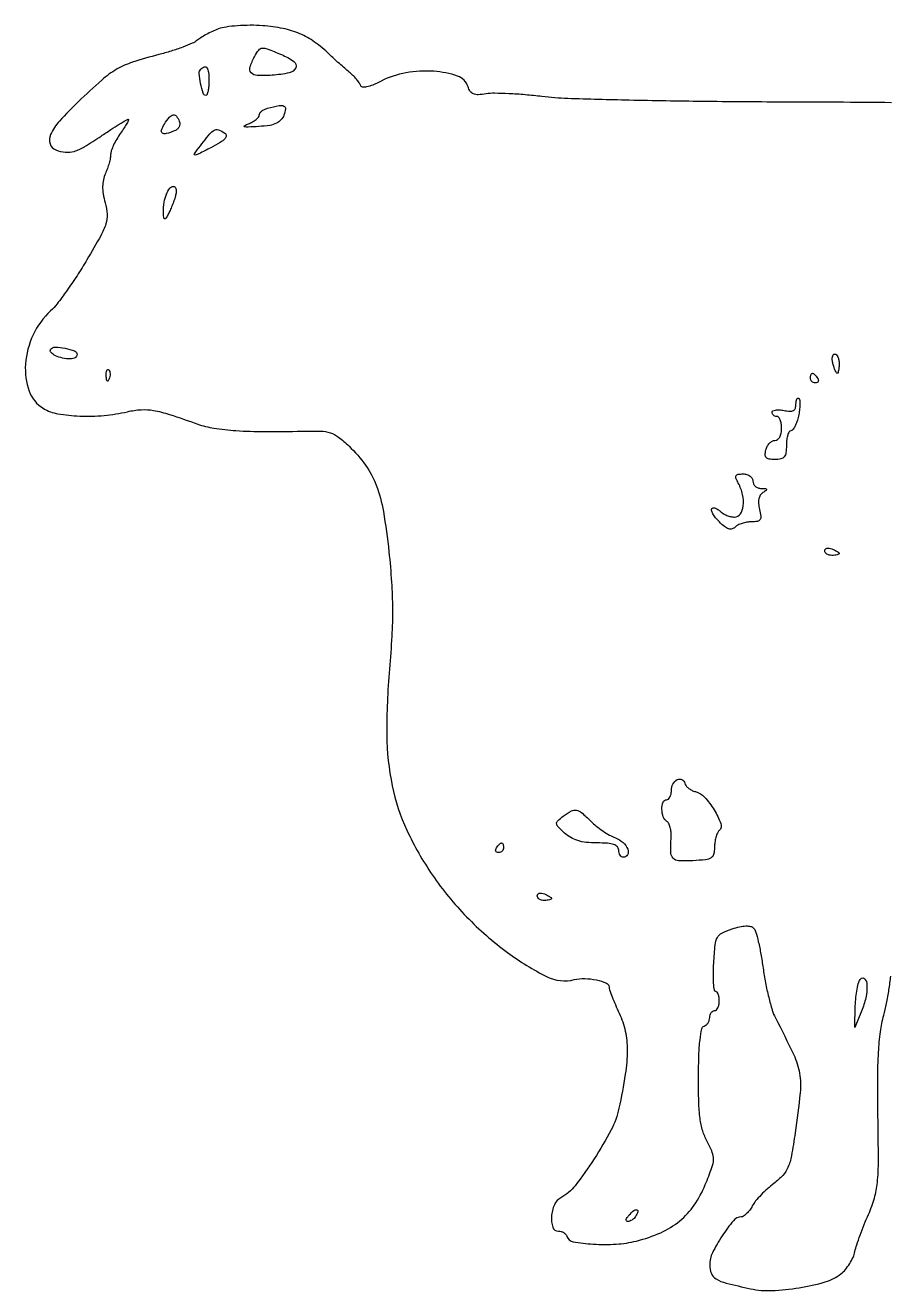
# Model space of a CAD drawing. Extents: x 0 to 443, y 0 to 273.
# Drawn here: x 0.2 to 180.6, y 8.6 to 272.6 of the extents above; entities that cross this region are included whole.
import ezdxf

# ---------------------------------------------------------------- set-up
doc = ezdxf.new("R2010")
doc.units = 0

msp = doc.modelspace()

# ---------------------------------------------------------------- linework, layer by layer
msp.add_lwpolyline([(180.941837, 256.469532, 0.001622), (158, 256.598344, -0.002273), (141.486416, 256.712549, -0.00286), (126.19375, 256.975318, -0.002284), (113.370595, 257.327638, -0.022631), (108, 257.743563, 0.009178), (104.514682, 258.108014, 0.009609), (101.071212, 258.337742, 0.009328), (98.093448, 258.423352, 0.041437), (96.348808, 258.296222, -0.027685), (94.709569, 258.131399, -0.105795), (93.702502, 258.300072, -0.148285), (93.040337, 258.825947, -0.074603), (92.565689, 259.793032, 0.237567), (90.387523, 262.022235, 0.066303), (85.460159, 263.011205, 0.059592), (79.609951, 262.69864, 0.074905), (74.467043, 260.983197, -0.017111), (72.690421, 260.152737, -0.050349), (71.403862, 259.751333, -0.09215), (70.556282, 259.736046, -0.277646), (70.134419, 260.096744, 0.074831), (69.857352, 260.640659, 0.022313), (69.280761, 261.375762, 0.021836), (68.550755, 262.154016, 0.022004), (67.75745, 262.863547, -0.007512), (66.838671, 263.638579, -0.003955), (65.719533, 264.627427, -0.003933), (64.589119, 265.658444, -0.006046), (63.628632, 266.570248, 0.038026), (60.568255, 269.124404, 0.053771), (57.476356, 270.862108, 0.051638), (53.989288, 271.946136, 0.031752), (49.724063, 272.524297, 0.018707), (47.121075, 272.612409, 0.01725), (44.447069, 272.510561, 0.017544), (42.071896, 272.25388, 0.053309), (40.5, 271.853762, 0.01836), (39.241446, 271.332769, 0.015183), (37.940625, 270.688986, 0.015452), (36.782951, 270.024873, 0.039183), (36, 269.453944, -0.075705), (35.042823, 268.85749, -0.012823), (33.038116, 268.055636, -0.013754), (30.612961, 267.23215, -0.011852), (28.023374, 266.498329, 0.014953), (22.547405, 264.909835, 0.054418), (19.247126, 263.432184, 0.048522), (16.157853, 261.195487, 0.010222), (11.25, 256.677336, 0.01789), (7.321443, 252.62993, 0.075304), (5.458796, 249.814018, 0.190073), (5.347104, 247.903898, 0.225492), (6.581787, 246.606989, 0.067109), (8.575164, 246.135224, 0.099425), (10.356358, 246.313625, 0.061065), (12.501626, 247.271646, 0.012591), (16, 249.5, -0.003887), (18.027071, 250.841342, -0.005912), (19.81055, 251.971875, -0.002446), (21.347691, 252.91061, -0.136682), (21.668583, 253, -0.548659), (21.755468, 252.8636, -0.016802), (21.391327, 252.146841, -0.018733), (20.828398, 251.210117, -0.010048), (20.068094, 250.09563, 0.022664), (19.276528, 248.87002, 0.023341), (18.607503, 247.589523, 0.023871), (18.134887, 246.430071, 0.085035), (18, 245.642683, -0.048907), (17.925537, 244.88324, -0.018591), (17.679861, 243.846371, -0.018203), (17.32738, 242.731543, -0.021227), (16.910164, 241.702177, 0.05409), (16.477819, 240.395138, 0.050407), (16.322151, 238.99402, 0.043728), (16.444442, 237.418859, 0.026136), (16.849462, 235.583033, -0.051765), (17.252935, 233.174297, -0.093376), (17.006856, 231.194907, -0.049749), (15.927517, 228.706891, -0.006447), (13.037267, 223.677909, -0.010109), (10.983673, 220.36373, -0.010409), (8.817067, 217.167886, -0.010192), (6.82699, 214.478032, -0.042881), (5.46909, 213, 0.098276), (1.825491, 208.032498, 0.091128), (0.229633, 201.914775, 0.104102), (0.986997, 196.298349, 0.175709), (3.974152, 192.67434, 0.090187), (7.005912, 191.555009, 0.033648), (11.536198, 191.070611, 0.032237), (16.622893, 191.198838, 0.03521), (21.5, 191.986131, -0.043087), (24.356138, 192.401202, -0.058256), (26.958696, 192.2496, -0.035543), (30.293086, 191.413725, -0.006919), (36.160557, 189.400595, 0.048525), (39.525262, 188.550839, 0.020694), (44.146443, 188.045028, 0.01617), (50.138711, 187.833396, 0.007574), (57.899315, 187.927945, -0.013077), (61.783195, 187.932526, -0.070804), (63.856966, 187.58435, -0.088244), (65.537043, 186.701664, -0.026334), (67.736944, 184.801445, -0.046493), (71.196633, 180.798947, -0.064813), (73.423696, 176.627862, -0.04849), (74.899965, 171.167977, -0.015182), (76.057125, 162.762222, -0.010084), (76.608008, 156.392738, -0.015303), (76.805293, 150.838149, -0.014748), (76.664978, 145.134044, -0.008511), (76.177047, 138.283847, 0.023813), (75.620051, 124.542978, 0.04965), (76.755889, 113.900238, 0.056896), (79.814692, 104.645536, 0.042465), (85.1389, 95.298115, 0.042048), (92.280245, 86.586804, 0.041187), (100.824676, 79.126894, 0.043074), (109.051274, 74.09087, 0.179162), (114.738385, 73.470475, -0.06859), (116.912934, 73.708309, -0.04691), (119.3825, 73.406075, -0.047517), (121.427124, 72.750015, -0.299867), (122, 71.880694, 0.086391), (122.098252, 71.316288, 0.007163), (122.623271, 69.917357, 0.0094), (123.309143, 68.258987, 0.007112), (124.121775, 66.464321, -0.057323), (125.37407, 62.746335, -0.053362), (125.790262, 58.748957, -0.038591), (125.387768, 53.730094, -0.01367), (124.064673, 46.640703, -0.067918), (122.424794, 42.112743, -0.023088), (118.883377, 36.058347, -0.021349), (114.903963, 30.462072, -0.105029), (111.958875, 27.977991, 0.167365), (110.591117, 26.503146, 0.084838), (109.965026, 24.018214, 0.104583), (110.253995, 21.822628, 0.317993), (111.416667, 21, -0.071848), (111.985586, 20.917825, -0.066414), (112.524735, 20.677359, -0.070341), (112.953585, 20.321523, -0.104371), (113.199451, 19.901646, 0.275018), (114.481018, 18.795011, 0.02725), (118.684414, 18.283777, 0.03257), (123.472752, 18.276945, 0.044951), (127.718897, 18.934038, 0.044043), (132.776991, 20.674497, 0.066795), (136.730242, 23.113647, 0.070179), (139.765145, 26.407851, 0.054746), (142.079164, 30.695048, 0.009005), (143.459537, 34.280027, 0.076752), (143.79466, 35.96496, 0.108896), (143.53703, 37.432265, 0.025819), (142.46736, 39.690467, -0.051079), (141.545798, 41.920169, -0.039297), (140.993109, 44.496719, -0.026352), (140.713856, 47.977347, -0.007998), (140.653636, 53.272735, -0.007474), (140.741262, 57.749439, -0.019712), (140.978125, 60.947129, -0.020026), (141.324161, 63.18511, -0.2702), (141.850235, 63.783412, 0.100214), (142.289728, 64.035932, 0.070384), (142.662257, 64.470231, 0.067297), (142.91392, 65.013141, 0.075058), (143, 65.583333, -0.068857), (143.074923, 66.1248, -0.085122), (143.29375, 66.583854, -0.099913), (143.618662, 66.890798, -0.140362), (144, 67, 0.191087), (144.381882, 67.151477, 0.088204), (144.70625, 67.5875, 0.068025), (144.926307, 68.234582, 0.048028), (145, 69, 0.035687), (144.945268, 69.765865, 0.054149), (144.779687, 70.411965, 0.070893), (144.537507, 70.854622, 0.237061), (144.25, 70.998178, -0.377979), (143.967353, 71.246243, -0.014578), (143.819115, 72.745516, -0.01967), (143.761334, 74.666837, -0.011794), (143.836348, 76.949123, -0.010323), (144.128307, 80.728959, -0.099755), (144.596415, 82.260733, -0.15507), (145.558008, 83.188821, -0.035316), (147.678412, 84.058881, -0.0235), (149.246141, 84.495774, -0.045843), (150.531427, 84.667954, -0.061046), (151.516822, 84.588562, -0.146807), (152.155024, 84.244976, -0.127988), (152.584681, 83.513023, -0.010936), (153.136784, 81.389338, -0.013899), (153.67695, 78.787192, -0.010321), (154.1338, 75.88704, 0.013557), (154.634206, 72.838876, 0.013122), (155.30371, 69.788693, 0.013148), (156.033399, 67.137782, 0.046152), (156.701152, 65.5, -0.009147), (160.520392, 57.812393, -0.068231), (161.747777, 53.934671, -0.06908), (161.878757, 49.887667, -0.009501), (160.828258, 41.499624, -0.009235), (160.046777, 36.719749, -0.054557), (159.323611, 34.292276, -0.087596), (158.243719, 32.619633, -0.045132), (156.385083, 30.947724, 0.022544), (155.042708, 29.845587, 0.018672), (153.714553, 28.558082, 0.019074), (152.584917, 27.284197, 0.047152), (151.887845, 26.25, -0.033584), (151.339062, 25.386208, -0.039197), (150.704571, 24.650232, -0.043023), (150.080283, 24.129748, -0.144819), (149.58102, 23.963556, 0.213192), (147.931908, 23.159213, 0.028814), (145.578735, 19.994006, 0.032396), (143.580296, 16.478564, 0.113521), (143, 13.955602, 0.094803), (143.343974, 12.157753, 0.167176), (144.317942, 11.023167, 0.071197), (146.421197, 10.163569, 0.007854), (151.5, 8.973751, 0.063913), (155.950501, 8.586656, 0.030473), (161.67655, 9.171713, 0.029704), (167.099156, 10.396501, 0.096545), (170.363298, 12.07113, 0.05084), (171.313985, 12.989502, 0.034288), (172.206454, 14.207028, 0.034524), (172.914371, 15.518485, 0.05637), (173.303493, 16.719449, -0.027729), (173.671253, 18.123586, -0.009033), (174.365267, 20.151963, -0.008972), (175.219054, 22.381775, -0.009994), (176.123639, 24.5, 0.03566), (177.36788, 27.884417, 0.046305), (177.986682, 31.128792, 0.024831), (178.199105, 35.716273, 0.00363), (178.099914, 45.039526, -0.005436), (178.045982, 52.715281, -0.013558), (178.219638, 58.322598, -0.018352), (178.627632, 62.614606, -0.034128), (179.320841, 66.039526, 0.017756), (179.901842, 68.494094, 0.011547), (180.405912, 71.364736, 0.011615), (180.768434, 74.192576, 0.021588)], format="xyb")
for points in [[(53.620194, 266.514226, -0.053043), (56.24517, 265.074168, -0.361299), (56.610439, 263.752462, -0.240595), (55.269707, 262.679743, -0.034373), (51.671831, 262.195209, -0.022941), (48.550593, 262.135043, -0.200094), (47.312155, 262.690431, -0.276887), (47.065194, 263.826715, -0.041316), (48.035184, 266.065741, -0.034573), (48.909722, 267.459053, -0.218645), (49.622034, 267.858094, -0.112851), (50.654101, 267.707787, -0.006602)], [(38.5, 261, -0.01989), (38.45424, 259.850114, -0.032145), (38.313932, 258.88125, -0.034214), (38.113067, 258.173363, -0.316448), (37.866577, 258, -0.330985), (37.276024, 258.439025, -0.025414), (36.773298, 260.480649, -0.027027), (36.483783, 262.587236, -0.220455), (36.809831, 263.476498, -0.119104), (37.548236, 263.9275, -0.332261), (38.088897, 263.742097, -0.127702), (38.416895, 262.828952, -0.022708)], [(32.329869, 252.582759, -0.106326), (32.421065, 251.997394, -0.099378), (32.267858, 251.410647, -0.096073), (31.893432, 250.913044, -0.092199), (31.35507, 250.582759, -0.025179), (29.589247, 250.005294, -0.216893), (28.790777, 250.135343, -0.350956), (28.60054, 250.73517, -0.047615), (29.232073, 252, -0.031582), (30.257086, 253.431566, -0.176891), (31.054191, 253.905165, -0.281993), (31.731875, 253.647166, -0.072857)], [(54.156718, 253.894612, -0.091927), (53.538062, 252.857019, -0.10495), (52.612814, 252.167163, -0.070001), (51.186829, 251.738888, -0.021281), (48.938942, 251.491904, -0.005089), (46.717417, 251.365804, -0.075799), (45.945636, 251.446973, -0.66934), (45.916067, 251.664678, -0.039256), (46.75, 252.065068, 0.034619), (47.611224, 252.468789, 0.043799), (48.339062, 252.961524, 0.049976), (48.84639, 253.465941, 0.173821), (49, 253.894452, -0.155787), (49.127934, 254.295092, -0.068168), (49.514063, 254.706013, -0.058009), (50.080522, 255.0647, -0.048283), (50.75, 255.310674, -0.013831), (53.152434, 255.867996, -0.14966), (54.132583, 255.772795, -0.335594), (54.470056, 255.195879, -0.059077)], [(41.829012, 250.126838, -0.254778), (42.124163, 249.595245, -0.195497), (41.874597, 248.967176, -0.067239), (40.859553, 248.159404, -0.014354), (38.886696, 247.05796, -0.003912), (36.4193, 245.796335, -0.080819), (35.626783, 245.548096, -0.621442), (35.470292, 245.776356, -0.039707), (36.057683, 246.652766, -0.003932), (38.697077, 249.932086, -0.086056), (39.624972, 250.735375, -0.231264), (40.472021, 250.809526, -0.049489)], [(31.446425, 236.75, -0.013265), (31.1209, 235.778832, -0.009758), (30.710993, 234.720312, -0.009875), (30.283636, 233.733614, -0.021599), (29.909446, 233, -0.022848), (29.463618, 232.289754, -0.427084), (29.228665, 232.25249, -0.219022), (29.070947, 232.548477, -0.011082), (29.030409, 233.668213, -0.041133), (29.167718, 235.678537, -0.058042), (29.639934, 237.409191, -0.074955), (30.343117, 238.603972, -0.226039), (31.174376, 239, -0.262324), (31.488031, 238.823281, -0.106474), (31.653699, 238.343489, -0.067448), (31.643278, 237.618171, -0.036975)], [(11, 203.883423, -0.157837), (10.890918, 203.54648, -0.097183), (10.5834, 203.259505, -0.07911), (10.124126, 203.065757, -0.060402), (9.581787, 203, -0.052575), (7.96812, 203.170147, -0.059558), (6.495786, 203.672949, -0.08298), (5.558069, 204.333429, -0.349566), (5.481876, 204.970675, -0.266742), (6.387566, 205.460618, -0.042293), (8.474845, 205.230076, -0.042556), (10.466419, 204.658247, -0.311017)], [(170, 202, -0.018041), (169.972329, 201.233356, -0.029316), (169.887385, 200.5875, -0.029396), (169.766282, 200.109555, -0.326917), (169.616631, 200, -0.269386), (169.439563, 200.102864, -0.023188), (169.192243, 200.5875, -0.025621), (168.938458, 201.233613, -0.016817), (168.710251, 202, -0.040966), (168.575635, 202.766322, -0.070464), (168.607123, 203.4125, -0.106581), (168.789795, 203.842465, -0.24384), (169.09362, 204, -0.206609), (169.440102, 203.850443, -0.082769), (169.733751, 203.4125, -0.063112), (169.933456, 202.765641, -0.043375)], [(17.683114, 198.8125, -0.054073), (17.461564, 198.395823, -0.470617), (17.279315, 198.37858, -0.168741), (17.137993, 198.670344, -0.018894), (17.078947, 199.416667, -0.028489), (17.089945, 200.112848, -0.077125), (17.200665, 200.592839, -0.208169), (17.385309, 200.77538, -0.296942), (17.604167, 200.729167, -0.126455), (17.797407, 200.402231, -0.060344), (17.876576, 199.916927, -0.05415), (17.839148, 199.359369, -0.051402)], [(165.5, 199, -0.082592), (165.656512, 198.6179, -0.161196), (165.6254, 198.29375, -0.182303), (165.413961, 198.078288, -0.108972), (165.059017, 198, -0.093332), (164.654762, 198.076123, -0.09642), (164.311086, 198.29375, -0.099167), (164.081062, 198.618444, -0.105053), (164, 199, -0.042167), (164.032345, 199.382849, -0.061769), (164.129539, 199.70625, -0.081139), (164.272352, 199.92554, -0.210953), (164.440983, 200, -0.151918), (164.65171, 199.934461, -0.038439), (164.933975, 199.70625, -0.035638), (165.231006, 199.382774, -0.029505)], [(161.515705, 191.071506, -0.026879), (161.19018, 189.895066, -0.038846), (160.768848, 188.902255, -0.044005), (160.319641, 188.196711, -0.233059), (159.920545, 188, 0.267362), (159.566138, 187.7959, 0.057077), (159.27041, 187.11875, 0.045408), (159.066867, 186.149407, 0.029063), (159, 185, -0.030101), (158.903831, 183.404035, -0.139817), (158.549468, 182.561671, -0.17316), (157.851313, 182.131859, -0.052278), (156.59362, 182, -0.036036), (155.386091, 182.087143, -0.169429), (154.778164, 182.403445, -0.201856), (154.559174, 182.990551, -0.05366), (154.710251, 184, -0.060903), (155.013407, 184.764694, -0.065681), (155.485993, 185.4125, -0.073972), (156.048695, 185.850737, -0.129214), (156.616631, 186, 0.164298), (157.165638, 186.185407, 0.103874), (157.611663, 186.701796, 0.078166), (157.903197, 187.501959, 0.048383), (158, 188.5, 0.038131), (157.926884, 189.457356, 0.057076), (157.70625, 190.265625, 0.074992), (157.382936, 190.817169, 0.226478), (157, 191, -0.084813), (156.618122, 191.065246, -0.093418), (156.29375, 191.253015, -0.100434), (156.076819, 191.532778, -0.11535), (156, 191.861328, -0.285831), (156.183445, 192.156008, -0.076393), (156.734375, 192.329256, -0.053628), (157.541823, 192.365641, -0.031701), (158.5, 192.244751, 0.032964), (159.735687, 192.092016, 0.135387), (160.466515, 192.249362, 0.194308), (160.86466, 192.716564, 0.080657), (161, 193.55009, -0.031719), (161.04096, 194.195104, -0.084592), (161.174828, 194.634677, -0.211902), (161.371862, 194.796889, -0.270454), (161.595161, 194.738173, -0.176141), (161.787092, 194.326961, -0.02742), (161.817324, 193.415586, -0.027702), (161.730513, 192.29122, -0.020942)], [(152, 177.5, 0.115601), (152.134359, 176.92663, 0.099524), (152.514062, 176.436127, 0.092453), (153.081688, 176.104104, 0.084232), (153.75, 175.984687, -0.014539), (154.651627, 175.950567, -0.286495), (154.866861, 175.795298, -0.343307), (154.801401, 175.562032, -0.017816), (154.114653, 175.092021, 0.107859), (153.55772, 174.541685, 0.09269), (153.242828, 173.779132, 0.073424), (153.183797, 172.799369, 0.039895), (153.383705, 171.607334, -0.026591), (153.665687, 170.162441, -0.178815), (153.512905, 169.460532, -0.214252), (152.960918, 169.098523, -0.039605), (151.719052, 169, 0.041804), (150.750458, 168.918875, 0.036053), (149.758097, 168.676875, 0.037685), (148.886807, 168.322183, 0.081042), (148.3, 167.9, -0.130114), (147.660564, 167.528238, -0.147698), (146.953788, 167.546212, -0.089609), (146.107049, 168.005979, -0.027311), (145.016667, 168.983333, -0.025977), (144.223522, 169.86347, -0.041099), (143.650937, 170.701563, -0.049771), (143.344295, 171.392393, -0.283144), (143.433333, 171.766667, -0.188901), (143.752193, 171.906011, -0.088915), (144.204688, 171.842812, -0.068732), (144.719573, 171.591944, -0.048731), (145.216667, 171.183333, 0.062923), (145.801055, 170.730051, 0.039126), (146.581146, 170.347604, 0.038763), (147.424102, 170.086731, 0.055717), (148.2, 170, 0.252445), (149.389086, 170.641221, 0.119022), (149.996592, 172.332997, 0.083593), (149.857842, 174.682989, 0.066504), (148.964816, 177.065741, -0.027829), (148.476309, 178.114933, -0.217658), (148.501783, 178.639559, -0.243659), (148.908404, 178.927182, -0.034424), (149.964816, 179, -0.069921), (150.753325, 178.889191, -0.089216), (151.410803, 178.565741, -0.103656), (151.845036, 178.079611, -0.131372)], [(170, 162.393011, -0.289661), (169.903916, 162.241071, -0.046727), (169.559375, 162.115447, -0.039339), (169.074824, 162.028469, -0.024748), (168.5, 162, -0.062722), (167.926468, 162.07223, -0.08088), (167.440625, 162.284531, -0.098158), (167.115494, 162.599211, -0.152681), (167, 162.968615, -0.184534), (167.122486, 163.289193, -0.147206), (167.440625, 163.483616, -0.100118), (167.925634, 163.511135, -0.055937), (168.5, 163.361626, -0.02136), (169.074558, 163.112506, -0.030395), (169.559375, 162.839659, -0.030693), (169.912889, 162.579329, -0.222225)], [(140.003338, 112.709378, -0.145009), (141.919629, 111.550807, -0.047613), (143.919136, 108.886708, -0.046963), (145.297266, 106.068631, -0.294707), (144.975583, 104.575583, 0.09378), (144.599873, 104.024501, 0.034909), (144.284534, 103.137515, 0.033092), (144.067669, 102.097798, 0.0342), (143.993044, 101.05, -0.058824), (143.820033, 99.618059, -0.198533), (143.27598, 98.87144, -0.112763), (142.139237, 98.489014, -0.013677), (139.493044, 98.296565, -0.020907), (136.495086, 98.286256, -0.197802), (135.350409, 98.80975, -0.187557), (134.872899, 100.003562, -0.018522), (134.959002, 103.150833, 0.038435), (134.945777, 104.213776, 0.04368), (134.766886, 105.216325, 0.048627), (134.462446, 106.022545, 0.140663), (134.064964, 106.45985, -0.175127), (133.302147, 107.421738, -0.077514), (133.025562, 109.042462, -0.090571), (133.26797, 110.486293, -0.31587), (134, 111, 0.184457), (134.38175, 111.145793, 0.090315), (134.70625, 111.563021, 0.070178), (134.926177, 112.183242, 0.050201), (135, 112.916667, -0.118128), (135.328188, 114.286406, -0.151191), (136.226831, 115.212345, -0.245869), (137.181399, 115.229602, -0.220299), (137.80356, 114.449164, 0.110758), (138.057515, 113.936557, 0.055317), (138.574964, 113.424987, 0.05098), (139.255513, 112.991373, 0.052459)], [(118.183558, 106.543715, 0.028089), (119.319611, 105.528604, 0.019559), (120.705582, 104.509643, 0.019789), (122.116761, 103.634171, 0.038113), (123.319921, 103.068466, -0.092844), (124.907845, 102.098221, -0.111847), (125.91369, 100.672449, -0.218324), (125.870128, 99.535046, -0.282854), (125, 99, -0.148195), (124.618646, 99.115568, -0.098894), (124.29375, 99.440625, -0.082425), (124.074694, 99.926543, -0.064853), (124, 100.5, 0.189633), (123.725434, 101.197907, 0.126209), (122.993031, 101.667434, 0.063414), (121.655932, 101.927813, 0.016419), (119.458187, 102, -0.026875), (117.24946, 102.118805, -0.04756), (115.463678, 102.485493, -0.055707), (113.984593, 103.126364, -0.058305), (112.708187, 104.07007, -0.012324), (111.324699, 105.432618, -0.174804), (111.044561, 106.056127, -0.233821), (111.272842, 106.622345, -0.023323), (112.44113, 107.57007, -0.031532), (114.141963, 108.664717, -0.173119), (115.201827, 108.842262, -0.136049), (116.274773, 108.327536, -0.016916)], [(100, 101, -0.105053), (99.918938, 100.618444, -0.099167), (99.688914, 100.29375, -0.09642), (99.345238, 100.076123, -0.093332), (98.940983, 100, -0.108972), (98.586039, 100.078288, -0.182303), (98.3746, 100.29375, -0.161196), (98.343488, 100.6179, -0.082592), (98.5, 101, -0.029505), (98.768994, 101.382774, -0.035638), (99.066025, 101.70625, -0.038439), (99.34829, 101.934461, -0.151918), (99.559017, 102, -0.210953), (99.727648, 101.92554, -0.081139), (99.870461, 101.70625, -0.061769), (99.967655, 101.382849, -0.042167)], [(110, 90.393011, -0.289661), (109.903916, 90.241071, -0.046727), (109.559375, 90.115447, -0.039339), (109.074824, 90.028469, -0.024748), (108.5, 90, -0.062722), (107.926468, 90.07223, -0.08088), (107.440625, 90.284531, -0.098158), (107.115494, 90.599211, -0.152681), (107, 90.968615, -0.184534), (107.122486, 91.289193, -0.147206), (107.440625, 91.483616, -0.100118), (107.925634, 91.511135, -0.055937), (108.5, 91.361626, -0.02136), (109.074558, 91.112506, -0.030395), (109.559375, 90.839659, -0.030693), (109.912889, 90.579329, -0.222225)], [(174.681519, 66.875966), (173.254503, 63.5), (173.377251, 68, -0.019644), (173.497689, 69.806939, -0.022603), (173.757693, 71.515287, -0.022452), (174.104774, 72.926665, -0.108086), (174.5, 73.647784, -0.457319), (175.334491, 73.644655, -0.172274), (175.81441, 72.399928, -0.059274), (175.564672, 69.681494, -0.04751)], [(127.541119, 24.066531, -0.059523), (127.216259, 23.658569, -0.050715), (126.787597, 23.313294, -0.053114), (126.325214, 23.078071, -0.09137), (125.901556, 23, -0.236389), (125.649322, 23.126309, -0.218285), (125.587911, 23.410998, -0.09576), (125.782662, 23.861158, -0.036357), (126.210573, 24.399141, -0.036267), (127.170873, 25.30038, -0.235763), (127.798991, 25.439593, -0.44121), (128.009641, 25.049187, -0.054386)]]:
    msp.add_lwpolyline(points, format="xyb", close=True)

doc.saveas('drawing.dxf')
